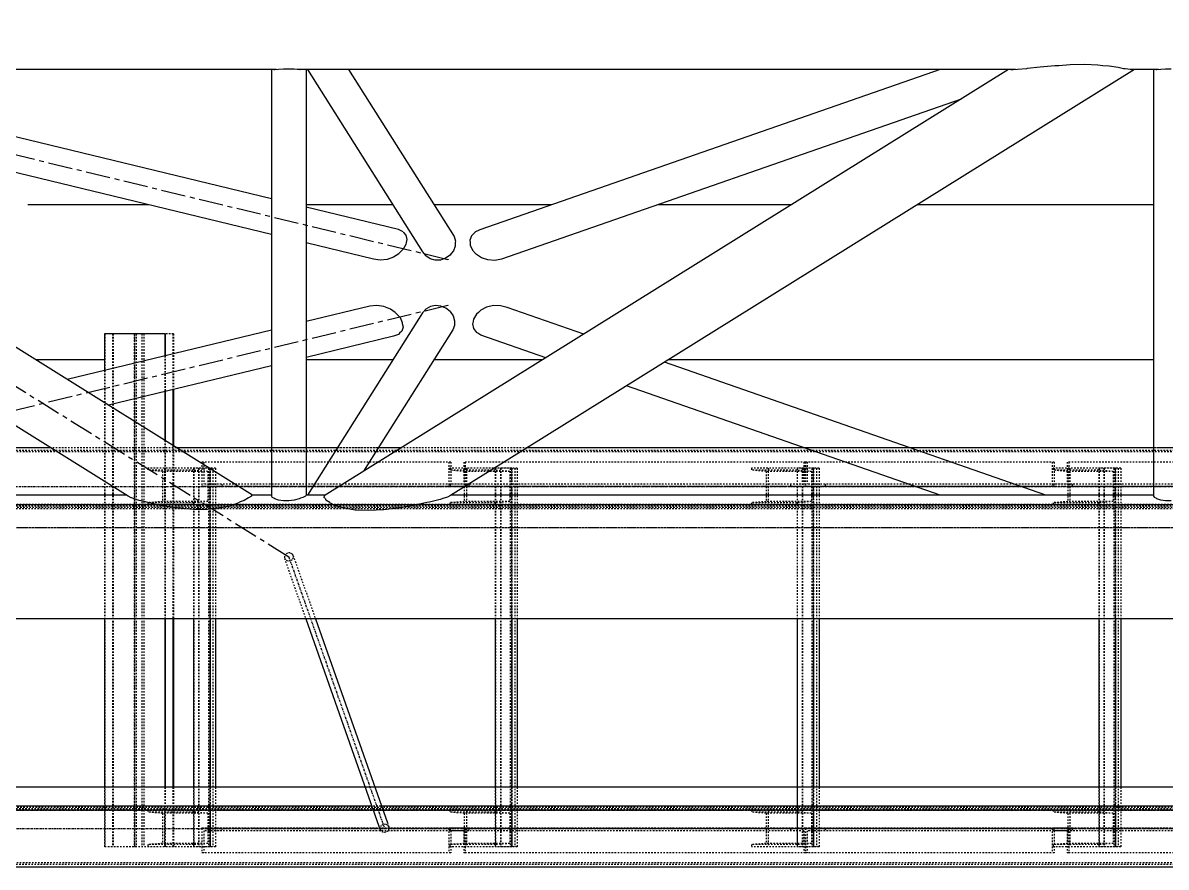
# Model space of a CAD drawing. Header units: millimetres. Extents: x 5143 to 30813, y 232 to 21408.
# Drawn here: x 9142 to 9516.6, y 4068.7 to 4345.3 of the extents above; entities that cross this region are included whole.
import ezdxf

# ---------------------------------------------------------------- set-up
doc = ezdxf.new("R2010")
doc.units = ezdxf.units.MM
doc.header["$LTSCALE"] = 0.25
for name, pattern in [('CENTER', [50.8, 31.75, -6.35, 6.35, -6.35]), ('XKITLINE00', [0]), ('XKITLINE02', [4, 2, -2]), ('XKITLINE03', [6, 3, -1, 1, -1])]:
    doc.linetypes.add(name, pattern=pattern)

msp = doc.modelspace()

# ---------------------------------------------------------------- linework, layer by layer
at = {"color": 8, "linetype": 'CENTER'}
for p, q in [((8940.53, 4350.27), (9281.26, 4267.77)), ((9229.11, 4170.27), (8940.53, 4350.27)), ((8940.53, 4170.27), (9281.26, 4252.77))]:
    msp.add_line(p, q, dxfattribs=at)
at = {"color": 8, "linetype": 'XKITLINE00'}
for p, q in [((9475.37, 4330.79), (9471.01, 4330.28)), ((9480.1, 4331.17), (9475.37, 4330.79)), ((9481.42, 4331.24), (9480.1, 4331.17)), ((9485.15, 4331.53), (9481.42, 4331.24)), ((9489.96, 4331.64), (9485.15, 4331.53)), ((9494.22, 4331.45), (9489.96, 4331.64)), ((9495.82, 4331.24), (9494.22, 4331.45)), ((9497.88, 4331.09), (9495.82, 4331.24)), ((9500.93, 4330.68), (9497.88, 4331.09)), ((9176.52, 4190.22), (8952.45, 4329.97)), ((9217.23, 4190.55), (8993.7, 4329.97)), ((9223.41, 4275.92), (9000.17, 4329.97)), ((9225.01, 4329.97), (9008.64, 4329.97)), ((9223.41, 4287.64), (9048.57, 4329.97)), ((9223.41, 4329.97), (9223.41, 4190.23)), ((9223.69, 4329.95), (9223.62, 4329.97)), ((9224.25, 4329.88), (9223.69, 4329.95)), ((9224.43, 4329.91), (9224.07, 4329.96)), ((9224.5, 4329.93), (9224.25, 4329.88)), ((9225.76, 4330.04), (9224.5, 4329.93)), ((9227.35, 4330.11), (9225.76, 4330.04)), ((9229.11, 4330.11), (9227.35, 4330.11)), ((9230.87, 4330.05), (9229.11, 4330.11)), ((9232.46, 4329.94), (9230.87, 4330.05)), ((9467.24, 4329.97), (9231.9, 4329.97)), ((9232.92, 4329.88), (9232.46, 4329.94)), ((9233.4, 4329.95), (9232.73, 4329.9)), ((9233.72, 4329.94), (9232.92, 4329.88)), ((9233.54, 4329.97), (9233.4, 4329.95)), ((9233.95, 4329.97), (9233.72, 4329.94)), ((9234.81, 4329.97), (9234.81, 4190.48)), ((9235.22, 4329.97), (9272.96, 4270.26)), ((9464.95, 4329.97), (9240.71, 4190.35)), ((9248.66, 4329.97), (9283.25, 4275.25)), ((9506.24, 4329.97), (9282.14, 4190.43)), ((9442.58, 4329.97), (9291.69, 4277.44)), ((9465.78, 4329.93), (9465.63, 4329.97)), ((9466.35, 4329.88), (9465.78, 4329.93)), ((9467.84, 4330.04), (9466.35, 4329.88)), ((9466.7, 4329.94), (9466.58, 4329.97)), ((9466.83, 4329.93), (9466.7, 4329.94)), ((9470.84, 4330.25), (9467.84, 4330.04)), ((9471.01, 4330.28), (9470.84, 4330.25)), ((9502.58, 4330.25), (9500.93, 4330.68)), ((9503.18, 4330.21), (9502.58, 4330.25)), ((9504.94, 4329.98), (9503.18, 4330.21)), ((9505.25, 4329.88), (9504.94, 4329.98)), ((9514.15, 4329.97), (9504.96, 4329.97)), ((9506.1, 4329.97), (9505.25, 4329.88)), ((9512.5, 4329.97), (9512.5, 4190.21)), ((9512.78, 4329.95), (9512.72, 4329.97)), ((9513.34, 4329.88), (9512.78, 4329.95)), ((9513.53, 4329.91), (9513.16, 4329.96)), ((9513.59, 4329.92), (9513.34, 4329.88)), ((9514.85, 4330.04), (9513.59, 4329.92)), ((9516.44, 4330.1), (9514.85, 4330.04)), ((9518.2, 4330.1), (9516.44, 4330.1)), ((9449.39, 4320.29), (9298.79, 4267.85)), ((9183.13, 4285.67), (9143.61, 4285.67)), ((9263.22, 4285.67), (9234.81, 4285.67)), ((9265.08, 4277.55), (9234.81, 4284.88)), ((9315.35, 4285.67), (9276.67, 4285.67)), ((9393.8, 4285.67), (9349.99, 4285.67)), ((9512.5, 4285.67), (9435.1, 4285.67)), ((9266.54, 4276.84), (9265.08, 4277.55)), ((9266.54, 4276.84), (9266.69, 4276.62)), ((9266.69, 4276.62), (9267.5, 4275.7)), ((9267.5, 4275.7), (9267.79, 4274.28)), ((9283.25, 4275.25), (9283.7, 4273.77)), ((9288.95, 4275.48), (9288.45, 4274.03)), ((9290.02, 4276.58), (9288.95, 4275.48)), ((9290.1, 4276.67), (9290.02, 4276.58)), ((9291.69, 4277.44), (9290.1, 4276.67)), ((9256.88, 4267.82), (9234.81, 4273.16)), ((9266.61, 4271.08), (9265.28, 4269.78)), ((9267.46, 4272.69), (9266.61, 4271.08)), ((9267.53, 4273.36), (9267.46, 4272.69)), ((9267.79, 4274.28), (9267.53, 4273.36)), ((9283.63, 4272.14), (9283.03, 4270.56)), ((9283.67, 4273.32), (9283.63, 4272.14)), ((9283.7, 4273.77), (9283.67, 4273.32)), ((9288.45, 4274.03), (9288.55, 4273.31)), ((9288.55, 4273.31), (9288.56, 4272.42)), ((9288.56, 4272.42), (9289.27, 4270.82)), ((9289.27, 4270.82), (9290.31, 4269.72)), ((9259.05, 4267.5), (9256.88, 4267.82)), ((9261.3, 4267.72), (9259.05, 4267.5)), ((9263.4, 4268.46), (9261.3, 4267.72)), ((9265.16, 4269.63), (9263.4, 4268.46)), ((9265.28, 4269.78), (9265.16, 4269.63)), ((9272.96, 4270.26), (9273.37, 4269.73)), ((9273.37, 4269.73), (9273.97, 4268.93)), ((9275.39, 4267.97), (9273.97, 4268.93)), ((9277.06, 4267.5), (9275.39, 4267.97)), ((9278.83, 4267.55), (9277.06, 4267.5)), ((9280.51, 4268.13), (9278.83, 4267.55)), ((9281.95, 4269.18), (9280.51, 4268.13)), ((9282.36, 4269.73), (9281.95, 4269.18)), ((9283.03, 4270.56), (9282.36, 4269.73)), ((9290.31, 4269.72), (9290.58, 4269.4)), ((9292.29, 4268.28), (9290.58, 4269.4)), ((9294.37, 4267.61), (9292.29, 4268.28)), ((9296.61, 4267.46), (9294.37, 4267.61)), ((9298.79, 4267.85), (9296.61, 4267.46)), ((9255.68, 4252.44), (9234.81, 4247.39)), ((9257.97, 4252.63), (9255.68, 4252.44)), ((9260.29, 4252.29), (9257.97, 4252.63)), ((9262.41, 4251.46), (9260.29, 4252.29)), ((9275.49, 4252.32), (9274.01, 4251.47)), ((9277.2, 4252.68), (9275.49, 4252.32)), ((9278.96, 4252.5), (9277.2, 4252.68)), ((9280.61, 4251.81), (9278.96, 4252.5)), ((9293.93, 4252.11), (9292.04, 4251.12)), ((9296.14, 4252.62), (9293.93, 4252.11)), ((9298.44, 4252.6), (9296.14, 4252.62)), ((9300.61, 4252.06), (9298.44, 4252.6)), ((9272.9, 4250.22), (9235.2, 4190.57)), ((9263.93, 4250.35), (9262.41, 4251.46)), ((9264.15, 4250.21), (9263.93, 4250.35)), ((9264.15, 4250.21), (9265.56, 4248.73)), ((9265.56, 4248.73), (9266.31, 4247.11)), ((9273.06, 4250.39), (9272.9, 4250.22)), ((9274.01, 4251.47), (9273.06, 4250.39)), ((9281.97, 4250.68), (9280.61, 4251.81)), ((9281.97, 4250.68), (9282.16, 4250.39)), ((9282.16, 4250.39), (9282.96, 4249.25)), ((9282.96, 4249.25), (9283.46, 4247.66)), ((9290.57, 4249.78), (9289.62, 4248.24)), ((9291.29, 4250.39), (9290.57, 4249.78)), ((9292.04, 4251.12), (9291.29, 4250.39)), ((9325.76, 4243.31), (9300.61, 4252.06)), ((9223.41, 4244.63), (9156.5, 4228.43)), ((9282.87, 4244.65), (9253.63, 4198.4)), ((9266.56, 4245.57), (9266.11, 4244.22)), ((9266.31, 4247.11), (9266.31, 4246.79)), ((9266.31, 4246.79), (9266.56, 4245.57)), ((9283.42, 4246.08), (9282.87, 4244.65)), ((9283.43, 4246.84), (9283.42, 4246.08)), ((9283.46, 4247.66), (9283.43, 4246.84)), ((9289.4, 4246.83), (9289.34, 4246.62)), ((9289.34, 4246.62), (9289.61, 4245.14)), ((9289.62, 4248.24), (9289.4, 4246.83)), ((9289.61, 4245.14), (9290.58, 4243.87)), ((9263.39, 4242.59), (9234.81, 4235.67)), ((9265.03, 4243.2), (9263.39, 4242.59)), ((9265.38, 4243.57), (9265.03, 4243.2)), ((9266.11, 4244.22), (9265.38, 4243.57)), ((9291.03, 4243.61), (9290.58, 4243.87)), ((9292.07, 4242.98), (9291.03, 4243.61)), ((9313.34, 4235.57), (9292.07, 4242.98)), ((9168.7, 4234.87), (9146.16, 4234.87)), ((9263.2, 4234.87), (9234.81, 4234.87)), ((9312.21, 4234.87), (9276.69, 4234.87)), ((9477.22, 4190.57), (9352.25, 4234.09)), ((9512.5, 4234.87), (9353.51, 4234.87)), ((9223.41, 4232.91), (9170.03, 4219.98)), ((9442.58, 4190.57), (9339.82, 4226.35)), ((9175.94, 4190.57), (9008.64, 4190.57)), ((9177.48, 4189.7), (9176.52, 4190.22)), ((9180.11, 4188.79), (9177.52, 4189.68)), ((9182.15, 4188.33), (9180.11, 4188.79)), ((9214.5, 4188.78), (9213.13, 4188.33)), ((9215.86, 4189.67), (9214.5, 4188.78)), ((9215.87, 4189.7), (9215.86, 4189.67)), ((9216.87, 4190.21), (9215.87, 4189.7)), ((9216.88, 4190.49), (9216.87, 4190.21)), ((9217.23, 4190.55), (9216.88, 4190.49)), ((9223.41, 4190.57), (9217.19, 4190.57)), ((9223.41, 4190.23), (9223.69, 4189.81)), ((9224.25, 4189.57), (9223.69, 4189.81)), ((9224.5, 4189.38), (9224.25, 4189.57)), ((9225.76, 4188.94), (9224.5, 4189.38)), ((9227.35, 4188.7), (9225.76, 4188.94)), ((9229.11, 4188.69), (9227.35, 4188.7)), ((9230.87, 4188.91), (9229.11, 4188.69)), ((9232.46, 4189.35), (9230.87, 4188.91)), ((9232.93, 4189.57), (9232.46, 4189.35)), ((9233.72, 4189.79), (9232.93, 4189.57)), ((9234.53, 4190.2), (9233.72, 4189.79)), ((9234.68, 4190.43), (9234.53, 4190.2)), ((9234.81, 4190.48), (9234.68, 4190.43)), ((9241.07, 4190.57), (9234.81, 4190.57)), ((9240.71, 4190.35), (9240.64, 4189.75)), ((9241.01, 4189.55), (9240.64, 4189.75)), ((9241.01, 4189.55), (9241.21, 4188.93)), ((9242.57, 4188.09), (9241.21, 4188.93)), ((9278.74, 4189.14), (9275.17, 4188.24)), ((9279.89, 4189.55), (9278.74, 4189.14)), ((9281.11, 4189.88), (9279.89, 4189.55)), ((9282.09, 4190.42), (9281.11, 4189.88)), ((9282.14, 4190.43), (9282.09, 4190.42)), ((9512.5, 4190.57), (9282.36, 4190.57)), ((9512.5, 4190.21), (9512.78, 4189.79)), ((9513.34, 4189.55), (9512.78, 4189.79)), ((9513.59, 4189.36), (9513.34, 4189.55)), ((9514.85, 4188.91), (9513.59, 4189.36)), ((9516.44, 4188.67), (9514.85, 4188.91)), ((9518.2, 4188.66), (9516.44, 4188.67)), ((9183.72, 4187.87), (9182.15, 4188.33)), ((9188.18, 4186.96), (9183.72, 4187.87)), ((9192.32, 4186.4), (9188.18, 4186.96)), ((9192.96, 4186.29), (9192.32, 4186.4)), ((9197.92, 4185.84), (9192.96, 4186.29)), ((9202.47, 4185.84), (9197.92, 4185.84)), ((9206.37, 4186.29), (9202.47, 4185.84)), ((9206.77, 4186.4), (9206.37, 4186.29)), ((9209.79, 4186.95), (9206.77, 4186.4)), ((9212.44, 4187.86), (9209.79, 4186.95)), ((9213.13, 4188.33), (9212.44, 4187.86)), ((9242.57, 4188.09), (9242.59, 4188.06)), ((9244.44, 4187.01), (9242.59, 4188.06)), ((9247.31, 4186.23), (9244.44, 4187.01)), ((9248.42, 4186.1), (9247.31, 4186.23)), ((9250.86, 4185.64), (9248.42, 4186.1)), ((9255.2, 4185.46), (9250.86, 4185.64)), ((9260.21, 4185.75), (9255.2, 4185.46)), ((9262.79, 4186.1), (9260.21, 4185.75)), ((9265.46, 4186.38), (9262.79, 4186.1)), ((9270.52, 4187.22), (9265.46, 4186.38)), ((9274.32, 4188.09), (9270.52, 4187.22)), ((9275.17, 4188.24), (9274.32, 4188.09)), ((10084.48, 4149.97), (9008.64, 4149.97))]:
    msp.add_line(p, q, dxfattribs=at)
at = {"color": 7, "linetype": 'XKITLINE00'}
for p, q in [((9188.63, 4243.37), (9168.7, 4243.37)), ((9168.7, 4243.37), (9168.7, 4231.38)), ((9188.48, 4243.37), (9188.48, 4236.17)), ((9188.63, 4243.37), (9188.63, 4236.21)), ((9188.48, 4224.45), (9188.48, 4208.48)), ((9188.63, 4224.49), (9188.63, 4208.39)), ((9191.16, 4225.1), (9191.16, 4206.81)), ((9191.31, 4225.14), (9191.31, 4206.72)), ((9151.09, 4206.07), (9138.05, 4206.07)), ((9223.41, 4206.07), (9192.34, 4206.07)), ((9245, 4206.07), (9234.81, 4206.07)), ((9265.96, 4206.07), (9258.48, 4206.07)), ((9398.06, 4206.07), (9307.25, 4206.07)), ((9512.5, 4206.07), (9432.7, 4206.07)), ((9168.7, 4149.97), (9168.7, 4094.87)), ((9188.48, 4149.97), (9188.48, 4094.87)), ((9188.63, 4149.97), (9188.63, 4094.87)), ((9191.16, 4149.97), (9191.16, 4094.87)), ((9191.31, 4149.97), (9191.31, 4094.87)), ((9197.87, 4149.97), (9197.87, 4094.87)), ((9203.31, 4149.97), (9203.31, 4094.87)), ((9205.1, 4149.97), (9205.1, 4094.87)), ((9234.68, 4149.97), (9258.64, 4082.07)), ((9237.86, 4149.97), (9261.43, 4083.18)), ((9296.75, 4149.97), (9296.75, 4094.87)), ((9302.19, 4149.97), (9302.19, 4094.87)), ((9303.98, 4149.97), (9303.98, 4094.87)), ((9395.64, 4149.97), (9395.64, 4094.87)), ((9401.08, 4149.97), (9401.08, 4094.87)), ((9402.87, 4149.97), (9402.87, 4094.87)), ((9494.52, 4149.97), (9494.52, 4094.87)), ((9499.96, 4149.97), (9499.96, 4094.87)), ((9501.75, 4149.97), (9501.75, 4094.87)), ((9254.12, 4094.87), (9126.63, 4094.87)), ((9543.17, 4094.87), (9257.3, 4094.87)), ((9256.31, 4088.67), (9120.36, 4088.67)), ((9545.36, 4088.67), (9259.49, 4088.67)), ((10084.2, 4068.67), (9120.36, 4068.67))]:
    msp.add_line(p, q, dxfattribs=at)
at = {"color": 3, "linetype": 'XKITLINE02'}
for p, q in [((9168.85, 4243.37), (9168.85, 4075.37)), ((9171.38, 4243.37), (9171.38, 4075.37)), ((9171.53, 4243.37), (9171.53, 4075.37)), ((9178.42, 4243.37), (9178.42, 4075.37)), ((9179.06, 4243.37), (9179.06, 4075.37)), ((9180.95, 4243.37), (9180.95, 4075.37)), ((9181.59, 4243.37), (9181.59, 4075.37)), ((9191.31, 4243.37), (9188.48, 4243.37)), ((9191.16, 4243.37), (9191.16, 4225.1)), ((9191.31, 4243.37), (9191.31, 4225.14)), ((9188.48, 4236.17), (9188.48, 4224.45)), ((9188.63, 4236.21), (9188.63, 4224.49)), ((9168.7, 4231.38), (9168.7, 4149.97)), ((9188.48, 4208.48), (9188.48, 4149.97)), ((9188.63, 4208.39), (9188.63, 4149.97)), ((10481.46, 4204.69), (9136.74, 4204.69)), ((10482.26, 4205.22), (9138.29, 4205.22)), ((10482.26, 4206.07), (9151.09, 4206.07)), ((9191.16, 4206.81), (9191.16, 4149.97)), ((9191.31, 4206.72), (9191.31, 4149.97)), ((9234.81, 4206.07), (9223.41, 4206.07)), ((9258.48, 4206.07), (9245, 4206.07)), ((9307.25, 4206.07), (9265.96, 4206.07)), ((9432.7, 4206.07), (9398.06, 4206.07)), ((9523.9, 4206.07), (9512.5, 4206.07)), ((9282.15, 4201.36), (9200.59, 4201.36)), ((9200.59, 4201.36), (9200.59, 4193.36)), ((9201.25, 4201.36), (9201.25, 4194.16)), ((9282.15, 4201.36), (9280.73, 4201.36)), ((9281.5, 4201.36), (9281.5, 4193.36)), ((9282.15, 4201.36), (9282.15, 4194.16)), ((9398.37, 4201.36), (9286.41, 4201.36)), ((9286.41, 4201.36), (9286.41, 4194.16)), ((9286.9, 4201.36), (9286.9, 4193.36)), ((9397.89, 4201.36), (9397.89, 4194.16)), ((9398.38, 4201.36), (9397.89, 4201.36)), ((9479.92, 4201.36), (9398.36, 4201.36)), ((9398.36, 4201.36), (9398.36, 4193.36)), ((9398.38, 4201.36), (9398.38, 4193.36)), ((9399.01, 4201.36), (9399.01, 4194.16)), ((9479.92, 4201.36), (9479.27, 4201.36)), ((9479.27, 4201.36), (9479.27, 4193.36)), ((9479.92, 4201.36), (9479.92, 4194.16)), ((9596.15, 4201.36), (9484.18, 4201.36)), ((9484.18, 4201.36), (9484.18, 4194.16)), ((9484.67, 4201.36), (9484.67, 4193.36)), ((9203.31, 4199.38), (9182.97, 4199.38)), ((9182.97, 4199.38), (9182.97, 4198.7)), ((9197.87, 4198.7), (9182.97, 4198.7)), ((9187.72, 4198.31), (9182.97, 4198.7)), ((9202.62, 4198.31), (9187.72, 4198.31)), ((9187.72, 4198.31), (9187.72, 4188.44)), ((9188.41, 4199.38), (9188.41, 4187.38)), ((9197.87, 4199.38), (9197.87, 4198.7)), ((9197.87, 4199.38), (9197.87, 4149.97)), ((9205.1, 4199.38), (9197.87, 4199.38)), ((9202.62, 4198.31), (9197.87, 4198.7)), ((9197.97, 4199.38), (9197.97, 4075.37)), ((9199.56, 4199.38), (9199.56, 4075.37)), ((9199.66, 4199.38), (9199.66, 4075.37)), ((9202.62, 4198.31), (9202.62, 4188.44)), ((9202.78, 4199.38), (9202.78, 4075.37)), ((9203.31, 4199.38), (9203.31, 4187.38)), ((9203.31, 4199.38), (9203.31, 4149.97)), ((9204.25, 4199.38), (9204.25, 4075.37)), ((9205.1, 4199.38), (9205.1, 4149.97)), ((9302.19, 4199.38), (9281.86, 4199.38)), ((9281.86, 4199.38), (9281.86, 4198.7)), ((9296.75, 4198.7), (9281.86, 4198.7)), ((9286.6, 4198.31), (9281.86, 4198.7)), ((9301.5, 4198.31), (9286.6, 4198.31)), ((9286.6, 4198.31), (9286.6, 4188.44)), ((9287.3, 4199.38), (9287.3, 4187.38)), ((9296.75, 4199.38), (9296.75, 4198.7)), ((9296.75, 4199.38), (9296.75, 4149.97)), ((9303.98, 4199.38), (9296.75, 4199.38)), ((9301.5, 4198.31), (9296.75, 4198.7)), ((9296.86, 4199.38), (9296.86, 4075.37)), ((9298.44, 4199.38), (9298.44, 4075.37)), ((9298.54, 4199.38), (9298.54, 4075.37)), ((9301.5, 4198.31), (9301.5, 4188.44)), ((9301.66, 4199.38), (9301.66, 4075.37)), ((9302.19, 4199.38), (9302.19, 4187.38)), ((9302.19, 4199.38), (9302.19, 4149.97)), ((9303.13, 4199.38), (9303.13, 4075.37)), ((9303.98, 4199.38), (9303.98, 4149.97)), ((9401.08, 4199.38), (9380.74, 4199.38)), ((9380.74, 4199.38), (9380.74, 4198.7)), ((9395.64, 4198.7), (9380.74, 4198.7)), ((9385.49, 4198.31), (9380.74, 4198.7)), ((9400.39, 4198.31), (9385.49, 4198.31)), ((9385.49, 4198.31), (9385.49, 4188.44)), ((9386.18, 4199.38), (9386.18, 4187.38)), ((9395.64, 4199.38), (9395.64, 4198.7)), ((9395.64, 4199.38), (9395.64, 4149.97)), ((9402.87, 4199.38), (9395.64, 4199.38)), ((9400.39, 4198.31), (9395.64, 4198.7)), ((9395.74, 4199.38), (9395.74, 4075.37)), ((9397.33, 4199.38), (9397.33, 4075.37)), ((9397.43, 4199.38), (9397.43, 4075.37)), ((9400.39, 4198.31), (9400.39, 4188.44)), ((9400.54, 4199.38), (9400.54, 4075.37)), ((9401.08, 4199.38), (9401.08, 4187.38)), ((9401.08, 4199.38), (9401.08, 4149.97)), ((9402.01, 4199.38), (9402.01, 4075.37)), ((9402.87, 4199.38), (9402.87, 4149.97)), ((9499.96, 4199.38), (9479.62, 4199.38)), ((9479.62, 4199.38), (9479.62, 4198.7)), ((9494.52, 4198.7), (9479.62, 4198.7)), ((9484.37, 4198.31), (9479.62, 4198.7)), ((9499.27, 4198.31), (9484.37, 4198.31)), ((9484.37, 4198.31), (9484.37, 4188.44)), ((9485.06, 4199.38), (9485.06, 4187.38)), ((9494.52, 4199.38), (9494.52, 4198.7)), ((9494.52, 4199.38), (9494.52, 4149.97)), ((9501.75, 4199.38), (9494.52, 4199.38)), ((9499.27, 4198.31), (9494.52, 4198.7)), ((9494.62, 4199.38), (9494.62, 4075.37)), ((9496.21, 4199.38), (9496.21, 4075.37)), ((9496.31, 4199.38), (9496.31, 4075.37)), ((9499.27, 4198.31), (9499.27, 4188.44)), ((9499.43, 4199.38), (9499.43, 4075.37)), ((9499.96, 4199.38), (9499.96, 4187.38)), ((9499.96, 4199.38), (9499.96, 4149.97)), ((9500.9, 4199.38), (9500.9, 4075.37)), ((9501.75, 4199.38), (9501.75, 4149.97)), ((9286.83, 4193.36), (9200.59, 4193.36)), ((9288.06, 4194.16), (9201.25, 4194.16)), ((9207.15, 4194.16), (9207.15, 4193.36)), ((9288.06, 4193.36), (9281.5, 4193.36)), ((9397.89, 4194.16), (9281.98, 4194.16)), ((9281.98, 4194.16), (9281.98, 4193.36)), ((9398.37, 4193.36), (9281.98, 4193.36)), ((9288.06, 4194.16), (9282.15, 4194.16)), ((9288.06, 4194.16), (9288.06, 4193.36)), ((9393.46, 4194.16), (9393.46, 4193.36)), ((9397.89, 4194.16), (9393.46, 4194.16)), ((9398.38, 4193.36), (9393.46, 4193.36)), ((9485.83, 4193.36), (9398.36, 4193.36)), ((9485.83, 4194.16), (9399.01, 4194.16)), ((9404.92, 4194.16), (9404.92, 4193.36)), ((9485.83, 4193.36), (9469.22, 4193.36)), ((9595.66, 4194.16), (9479.75, 4194.16)), ((9479.75, 4194.16), (9479.75, 4193.36)), ((9594.67, 4193.36), (9479.75, 4193.36)), ((9485.83, 4194.16), (9479.92, 4194.16)), ((9485.83, 4194.16), (9485.83, 4193.36)), ((9187.72, 4188.44), (9182.97, 4188.06)), ((9202.62, 4188.44), (9187.72, 4188.44)), ((9202.62, 4188.44), (9197.87, 4188.06)), ((9286.6, 4188.44), (9281.86, 4188.06)), ((9301.5, 4188.44), (9286.6, 4188.44)), ((9301.5, 4188.44), (9296.75, 4188.06)), ((9385.49, 4188.44), (9380.74, 4188.06)), ((9400.39, 4188.44), (9385.49, 4188.44)), ((9400.39, 4188.44), (9395.64, 4188.06)), ((9484.37, 4188.44), (9479.62, 4188.06)), ((9499.27, 4188.44), (9484.37, 4188.44)), ((9499.27, 4188.44), (9494.52, 4188.06)), ((10482.26, 4186.07), (9117.29, 4186.07)), ((10481.46, 4187.46), (9118.85, 4187.46)), ((10482.26, 4186.92), (9119.29, 4186.92)), ((10493.82, 4187.37), (9126.63, 4187.37)), ((10481.36, 4187.37), (9126.63, 4187.37)), ((10493.61, 4186.52), (9126.73, 4186.52)), ((9197.87, 4188.06), (9182.97, 4188.06)), ((9182.97, 4188.06), (9182.97, 4187.38)), ((9203.31, 4187.38), (9182.97, 4187.38)), ((9197.87, 4188.06), (9197.87, 4187.38)), ((9296.75, 4188.06), (9281.86, 4188.06)), ((9281.86, 4188.06), (9281.86, 4187.38)), ((9302.19, 4187.38), (9281.86, 4187.38)), ((9296.75, 4188.06), (9296.75, 4187.38)), ((9395.64, 4188.06), (9380.74, 4188.06)), ((9380.74, 4188.06), (9380.74, 4187.38)), ((9401.08, 4187.38), (9380.74, 4187.38)), ((9395.64, 4188.06), (9395.64, 4187.38)), ((9494.52, 4188.06), (9479.62, 4188.06)), ((9479.62, 4188.06), (9479.62, 4187.38)), ((9499.96, 4187.38), (9479.62, 4187.38)), ((9494.52, 4188.06), (9494.52, 4187.38)), ((10493.82, 4179.87), (9126.63, 4179.87)), ((10452.49, 4179.87), (9126.63, 4179.87)), ((9228.03, 4171.16), (9227.67, 4170.52)), ((9227.67, 4170.52), (9227.69, 4169.8)), ((9227.69, 4169.8), (9228.09, 4169.22)), ((9227.69, 4169.8), (9234.68, 4149.97)), ((9228.69, 4171.57), (9228.03, 4171.16)), ((9229.46, 4171.63), (9228.69, 4171.57)), ((9230.13, 4171.33), (9229.46, 4171.63)), ((9230.13, 4171.33), (9230.53, 4170.75)), ((9230.56, 4170.03), (9230.19, 4169.39)), ((9230.53, 4170.75), (9230.56, 4170.03)), ((9230.53, 4170.75), (9237.86, 4149.97)), ((9228.76, 4168.91), (9228.09, 4169.22)), ((9229.53, 4168.98), (9228.76, 4168.91)), ((9230.19, 4169.39), (9229.53, 4168.98)), ((9168.7, 4094.87), (9168.7, 4075.37)), ((9188.48, 4094.87), (9188.48, 4075.37)), ((9188.63, 4094.87), (9188.63, 4075.37)), ((9191.16, 4094.87), (9191.16, 4075.37)), ((9191.31, 4094.87), (9191.31, 4075.37)), ((9197.87, 4094.87), (9197.87, 4075.37)), ((9203.31, 4094.87), (9203.31, 4075.37)), ((9205.1, 4094.87), (9205.1, 4075.37)), ((10493.82, 4094.87), (9254.12, 4094.87)), ((9257.3, 4094.87), (9254.12, 4094.87)), ((9296.75, 4094.87), (9296.75, 4075.37)), ((9302.19, 4094.87), (9302.19, 4075.37)), ((9303.98, 4094.87), (9303.98, 4075.37)), ((9395.64, 4094.87), (9395.64, 4075.37)), ((9401.08, 4094.87), (9401.08, 4075.37)), ((9402.87, 4094.87), (9402.87, 4075.37)), ((9494.52, 4094.87), (9494.52, 4075.37)), ((9499.96, 4094.87), (9499.96, 4075.37)), ((9501.75, 4094.87), (9501.75, 4075.37)), ((10481.46, 4087.29), (9120.42, 4087.29)), ((10482.26, 4087.82), (9120.92, 4087.82)), ((10493.82, 4087.37), (9126.63, 4087.37)), ((10493.61, 4088.22), (9126.73, 4088.22)), ((9203.31, 4087.37), (9182.97, 4087.37)), ((9182.97, 4087.37), (9182.97, 4086.69)), ((9188.41, 4087.37), (9188.41, 4075.37)), ((9197.87, 4087.37), (9197.87, 4086.69)), ((9203.31, 4087.37), (9203.31, 4075.37)), ((10482.26, 4088.67), (9256.31, 4088.67)), ((9302.19, 4087.37), (9281.86, 4087.37)), ((9281.86, 4087.37), (9281.86, 4086.69)), ((9287.3, 4087.37), (9287.3, 4075.37)), ((9296.75, 4087.37), (9296.75, 4086.69)), ((9302.19, 4087.37), (9302.19, 4075.37)), ((9401.08, 4087.37), (9380.74, 4087.37)), ((9380.74, 4087.37), (9380.74, 4086.69)), ((9386.18, 4087.37), (9386.18, 4075.37)), ((9395.64, 4087.37), (9395.64, 4086.69)), ((9401.08, 4087.37), (9401.08, 4075.37)), ((9499.96, 4087.37), (9479.62, 4087.37)), ((9479.62, 4087.37), (9479.62, 4086.69)), ((9485.06, 4087.37), (9485.06, 4075.37)), ((9494.52, 4087.37), (9494.52, 4086.69)), ((9499.96, 4087.37), (9499.96, 4075.37)), ((9197.87, 4086.69), (9182.97, 4086.69)), ((9187.72, 4086.31), (9182.97, 4086.69)), ((9202.62, 4086.31), (9187.72, 4086.31)), ((9187.72, 4086.31), (9187.72, 4076.44)), ((9202.62, 4086.31), (9197.87, 4086.69)), ((9202.62, 4086.31), (9202.62, 4076.44)), ((9296.75, 4086.69), (9281.86, 4086.69)), ((9286.6, 4086.31), (9281.86, 4086.69)), ((9301.5, 4086.31), (9286.6, 4086.31)), ((9286.6, 4086.31), (9286.6, 4076.44)), ((9301.5, 4086.31), (9296.75, 4086.69)), ((9301.5, 4086.31), (9301.5, 4076.44)), ((9395.64, 4086.69), (9380.74, 4086.69)), ((9385.49, 4086.31), (9380.74, 4086.69)), ((9400.39, 4086.31), (9385.49, 4086.31)), ((9385.49, 4086.31), (9385.49, 4076.44)), ((9400.39, 4086.31), (9395.64, 4086.69)), ((9400.39, 4086.31), (9400.39, 4076.44)), ((9494.52, 4086.69), (9479.62, 4086.69)), ((9484.37, 4086.31), (9479.62, 4086.69)), ((9499.27, 4086.31), (9484.37, 4086.31)), ((9484.37, 4086.31), (9484.37, 4076.44)), ((9499.27, 4086.31), (9494.52, 4086.69)), ((9499.27, 4086.31), (9499.27, 4076.44)), ((9207.15, 4081.39), (9200.59, 4081.39)), ((9200.59, 4081.39), (9200.59, 4073.39)), ((9288.06, 4081.39), (9200.59, 4081.39)), ((9207.15, 4080.59), (9201.25, 4080.59)), ((9201.25, 4080.59), (9201.25, 4073.39)), ((9288.06, 4080.59), (9201.25, 4080.59)), ((9207.15, 4081.39), (9207.15, 4080.59)), ((9258.64, 4082.07), (9259.05, 4080.9)), ((9259.4, 4082.26), (9259.03, 4081.62)), ((9259.03, 4081.62), (9259.05, 4080.9)), ((9259.05, 4080.9), (9259.45, 4080.32)), ((9260.05, 4082.67), (9259.4, 4082.26)), ((9260.13, 4080.02), (9259.45, 4080.32)), ((9260.82, 4082.73), (9260.05, 4082.67)), ((9260.9, 4080.08), (9260.13, 4080.02)), ((9261.5, 4082.43), (9260.82, 4082.73)), ((9261.55, 4080.49), (9260.9, 4080.08)), ((9261.43, 4083.18), (9261.9, 4081.85)), ((9261.5, 4082.43), (9261.9, 4081.85)), ((9261.92, 4081.13), (9261.55, 4080.49)), ((9261.9, 4081.85), (9261.92, 4081.13)), ((9281.5, 4081.39), (9281.5, 4073.39)), ((9286.9, 4081.39), (9281.98, 4081.39)), ((9281.98, 4081.39), (9281.98, 4080.59)), ((9398.38, 4081.39), (9281.98, 4081.39)), ((9286.41, 4080.59), (9281.98, 4080.59)), ((9397.89, 4080.59), (9281.98, 4080.59)), ((9282.15, 4080.59), (9282.15, 4073.39)), ((9286.41, 4080.59), (9286.41, 4073.39)), ((9286.9, 4081.39), (9286.9, 4073.39)), ((9288.06, 4081.39), (9288.06, 4080.59)), ((9393.46, 4081.39), (9393.46, 4080.59)), ((9397.89, 4080.59), (9397.89, 4073.39)), ((9404.92, 4081.39), (9398.36, 4081.39)), ((9398.36, 4081.39), (9398.36, 4073.39)), ((9485.83, 4081.39), (9398.36, 4081.39)), ((9398.38, 4081.39), (9398.38, 4073.39)), ((9404.92, 4080.59), (9399.01, 4080.59)), ((9399.01, 4080.59), (9399.01, 4073.39)), ((9485.83, 4080.59), (9399.01, 4080.59)), ((9404.92, 4081.39), (9404.92, 4080.59)), ((9479.27, 4081.39), (9479.27, 4073.39)), ((9484.67, 4081.39), (9479.75, 4081.39)), ((9479.75, 4081.39), (9479.75, 4080.59)), ((9596.15, 4081.39), (9479.75, 4081.39)), ((9484.18, 4080.59), (9479.75, 4080.59)), ((9595.66, 4080.59), (9479.75, 4080.59)), ((9479.92, 4080.59), (9479.92, 4073.39)), ((9484.18, 4080.59), (9484.18, 4073.39)), ((9484.67, 4081.39), (9484.67, 4073.39)), ((9485.83, 4081.39), (9485.83, 4080.59)), ((9187.72, 4076.44), (9182.97, 4076.05)), ((9197.87, 4076.05), (9182.97, 4076.05)), ((9182.97, 4076.05), (9182.97, 4075.37)), ((9202.62, 4076.44), (9187.72, 4076.44)), ((9202.62, 4076.44), (9197.87, 4076.05)), ((9197.87, 4076.05), (9197.87, 4075.37)), ((9286.6, 4076.44), (9281.86, 4076.05)), ((9296.75, 4076.05), (9281.86, 4076.05)), ((9281.86, 4076.05), (9281.86, 4075.37)), ((9301.5, 4076.44), (9286.6, 4076.44)), ((9301.5, 4076.44), (9296.75, 4076.05)), ((9296.75, 4076.05), (9296.75, 4075.37)), ((9385.49, 4076.44), (9380.74, 4076.05)), ((9395.64, 4076.05), (9380.74, 4076.05)), ((9380.74, 4076.05), (9380.74, 4075.37)), ((9400.39, 4076.44), (9385.49, 4076.44)), ((9400.39, 4076.44), (9395.64, 4076.05)), ((9395.64, 4076.05), (9395.64, 4075.37)), ((9484.37, 4076.44), (9479.62, 4076.05)), ((9494.52, 4076.05), (9479.62, 4076.05)), ((9479.62, 4076.05), (9479.62, 4075.37)), ((9499.27, 4076.44), (9484.37, 4076.44)), ((9499.27, 4076.44), (9494.52, 4076.05)), ((9494.52, 4076.05), (9494.52, 4075.37)), ((9191.31, 4075.37), (9168.7, 4075.37)), ((9203.31, 4075.37), (9182.97, 4075.37)), ((9205.1, 4075.37), (9197.87, 4075.37)), ((9201.25, 4073.39), (9200.59, 4073.39)), ((9282.15, 4073.39), (9200.59, 4073.39)), ((9302.19, 4075.37), (9281.86, 4075.37)), ((9286.9, 4073.39), (9286.41, 4073.39)), ((9398.38, 4073.39), (9286.41, 4073.39)), ((9303.98, 4075.37), (9296.75, 4075.37)), ((9401.08, 4075.37), (9380.74, 4075.37)), ((9402.87, 4075.37), (9395.64, 4075.37)), ((9399.01, 4073.39), (9398.36, 4073.39)), ((9479.92, 4073.39), (9398.36, 4073.39)), ((9499.96, 4075.37), (9479.62, 4075.37)), ((9484.67, 4073.39), (9484.18, 4073.39)), ((9596.15, 4073.39), (9484.18, 4073.39)), ((9501.75, 4075.37), (9494.52, 4075.37)), ((10481.46, 4070.06), (9120.42, 4070.06)), ((10482.26, 4069.52), (9120.92, 4069.52))]:
    msp.add_line(p, q, dxfattribs=at)
at = {"color": 1, "linetype": 'XKITLINE03'}
for p, q in [((9178.59, 4243.37), (9178.59, 4075.37)), ((9203.31, 4075.37), (9203.31, 4199.38)), ((9302.19, 4075.37), (9302.19, 4199.38)), ((9401.08, 4075.37), (9401.08, 4199.38)), ((9499.96, 4075.37), (9499.96, 4199.38)), ((9134.71, 4193.37), (10497.87, 4193.37)), ((9281.5, 4193.36), (9200.59, 4193.36)), ((9398.38, 4193.36), (9286.9, 4193.36)), ((9479.27, 4193.36), (9398.36, 4193.36)), ((9596.15, 4193.36), (9484.67, 4193.36)), ((10493.82, 4187.37), (9129.61, 4187.37)), ((9203.31, 4187.38), (9188.41, 4187.38)), ((9302.19, 4187.38), (9287.3, 4187.38)), ((9401.08, 4187.38), (9386.18, 4187.38)), ((9499.96, 4187.38), (9485.06, 4187.38)), ((9229.11, 4170.27), (9260.48, 4081.37)), ((9129.61, 4087.37), (10493.82, 4087.37)), ((9203.31, 4087.37), (9188.41, 4087.37)), ((9302.19, 4087.37), (9287.3, 4087.37)), ((9401.08, 4087.37), (9386.18, 4087.37)), ((9499.96, 4087.37), (9485.06, 4087.37)), ((9122.12, 4081.37), (10497.87, 4081.37)), ((9200.59, 4081.39), (9281.5, 4081.39)), ((9286.9, 4081.39), (9398.38, 4081.39)), ((9398.36, 4081.39), (9479.27, 4081.39)), ((9484.67, 4081.39), (9596.15, 4081.39))]:
    msp.add_line(p, q, dxfattribs=at)
at = {"color": 8, "linetype": 'XKITLINE00'}
for centre in [(9281.26, 4267.77), (9281.26, 4252.77), (9229.11, 4170.27)]:
    msp.add_circle(centre, 0.05, dxfattribs=at)
at = {"color": 1, "linetype": 'XKITLINE00'}
for centre in [(9178.59, 4243.37), (9203.31, 4199.38), (9302.19, 4199.38), (9401.08, 4199.38), (9499.96, 4199.38), (9200.59, 4193.36), (9281.5, 4193.36), (9286.9, 4193.36), (9398.36, 4193.36), (9398.38, 4193.36), (9479.27, 4193.36), (9484.67, 4193.36), (9188.41, 4187.38), (9203.31, 4187.38), (9287.3, 4187.38), (9302.19, 4187.38), (9386.18, 4187.38), (9401.08, 4187.38), (9485.06, 4187.38), (9499.96, 4187.38), (9229.11, 4170.27), (9188.41, 4087.37), (9203.31, 4087.37), (9287.3, 4087.37), (9302.19, 4087.37), (9386.18, 4087.37), (9401.08, 4087.37), (9485.06, 4087.37), (9499.96, 4087.37), (9200.59, 4081.39), (9260.48, 4081.37), (9281.5, 4081.39), (9286.9, 4081.39), (9398.36, 4081.39), (9398.38, 4081.39), (9479.27, 4081.39), (9484.67, 4081.39), (9178.59, 4075.37), (9203.31, 4075.37), (9302.19, 4075.37), (9401.08, 4075.37), (9499.96, 4075.37)]:
    msp.add_circle(centre, 0.05, dxfattribs=at)

doc.saveas('drawing.dxf')
